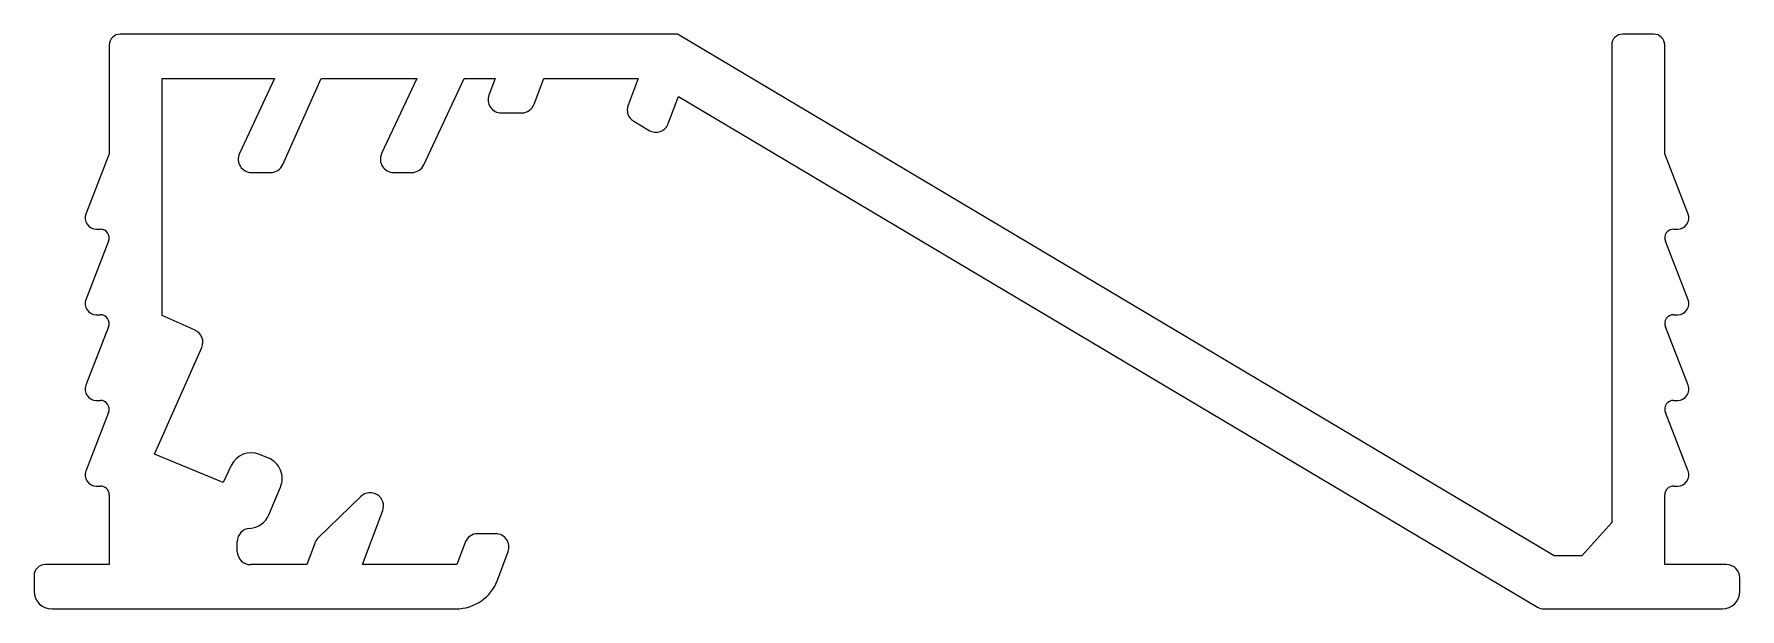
# Model space of a CAD drawing. Extents: x 592.8 to 631.4, y 350.6 to 363.6.
import ezdxf

# ---------------------------------------------------------------- set-up
doc = ezdxf.new("R2010")
doc.units = 0
doc.layers.get('0').update_dxf_attribs({"linetype": 'CONTINUOUS'})

msp = doc.modelspace()

# ---------------------------------------------------------------- linework, layer by layer
for p, q in [((594.494, 363.374), (594.494, 360.914)), ((607.354, 363.624), (594.744, 363.624)), ((627.201, 351.824), (607.354, 363.624)), ((628.504, 363.374), (628.504, 352.574)), ((629.454, 363.624), (628.754, 363.624)), ((629.704, 360.914), (629.704, 363.374)), ((595.694, 362.624), (598.237, 362.624)), ((595.696, 357.259), (595.694, 362.624)), ((598.237, 362.624), (597.443, 360.921)), ((598.424, 360.673), (599.289, 362.624)), ((599.289, 362.624), (601.454, 362.624)), ((601.454, 362.624), (600.66, 360.921)), ((601.614, 360.668), (602.526, 362.624)), ((602.526, 362.624), (603.229, 362.624)), ((603.229, 362.624), (603.089, 362.247)), ((604.111, 362.038), (604.329, 362.624)), ((604.329, 362.624), (606.464, 362.624)), ((606.464, 362.624), (606.237, 362.015)), ((607.149, 361.599), (607.379, 362.216)), ((607.379, 362.216), (626.826, 350.659)), ((603.37, 361.843), (603.83, 361.843)), ((606.366, 361.652), (606.716, 361.446)), ((594.494, 360.914), (593.968, 359.554)), ((630.231, 359.554), (629.704, 360.914)), ((597.715, 360.494), (598.149, 360.494)), ((600.932, 360.494), (601.342, 360.494)), ((594.201, 359.214), (594.294, 359.214)), ((629.904, 359.214), (629.997, 359.214)), ((594.481, 358.942), (593.968, 357.617)), ((630.231, 357.617), (629.718, 358.942)), ((594.201, 357.277), (594.294, 357.277)), ((596.436, 356.93), (595.696, 357.259)), ((629.904, 357.277), (629.997, 357.277)), ((594.481, 357.005), (593.968, 355.68)), ((630.231, 355.68), (629.718, 357.005)), ((595.518, 354.12), (596.589, 356.535)), ((594.201, 355.339), (594.294, 355.339)), ((629.904, 355.339), (629.997, 355.339)), ((594.481, 355.067), (593.968, 353.742)), ((630.231, 353.742), (629.718, 355.067)), ((597.077, 353.481), (595.518, 354.12)), ((598.098, 354.035), (597.899, 354.116)), ((597.256, 353.865), (597.077, 353.481)), ((594.201, 353.402), (594.294, 353.402)), ((598.108, 352.751), (598.37, 353.38)), ((629.904, 353.402), (629.997, 353.402)), ((594.494, 353.202), (594.494, 351.624)), ((600.191, 353.163), (599.23, 352.24)), ((629.704, 351.624), (629.704, 353.202)), ((600.229, 351.624), (600.684, 352.847)), ((628.504, 352.574), (627.824, 351.824)), ((597.394, 351.924), (597.394, 352.145)), ((599.156, 352.128), (598.968, 351.624)), ((602.551, 352.128), (602.363, 351.624)), ((603.243, 352.324), (602.832, 352.324)), ((603.284, 351.274), (603.525, 351.919)), ((627.824, 351.824), (627.201, 351.824)), ((592.794, 351.374), (592.794, 351.024)), ((594.494, 351.624), (593.044, 351.624)), ((598.968, 351.624), (597.694, 351.624)), ((602.363, 351.624), (600.229, 351.624)), ((631.104, 351.624), (629.704, 351.624)), ((631.404, 351.024), (631.404, 351.324)), ((593.194, 350.624), (602.347, 350.624)), ((626.954, 350.624), (631.004, 350.624))]:
    msp.add_line(p, q)
for centre, radius, start, end in [((594.744, 363.374), 0.25, 90, 180), ((628.754, 363.374), 0.25, 90, 180), ((629.454, 363.374), 0.25, 0, 90), ((603.37, 362.143), 0.3, 159.5548, 270), ((603.83, 362.143), 0.3, 270, 339.5548), ((606.518, 361.91), 0.3, 159.5548, 239.5345), ((606.868, 361.704), 0.3, 239.5345, 339.5548), ((597.715, 360.794), 0.3, 155, 270), ((598.149, 360.794), 0.3, 270, 336.088), ((600.932, 360.794), 0.3, 155, 270), ((601.342, 360.794), 0.3, 270, 335), ((594.201, 359.464), 0.25, 158.8369, 270), ((629.997, 359.464), 0.25, 270, 21.1631), ((594.294, 359.014), 0.2, 338.8369, 90), ((629.904, 359.014), 0.2, 90, 201.1631), ((594.201, 357.527), 0.25, 158.8369, 270), ((629.997, 357.527), 0.25, 270, 21.1631), ((594.294, 357.077), 0.2, 338.8369, 90), ((629.904, 357.077), 0.2, 90, 201.1631), ((596.314, 356.656), 0.3, 336.088, 66.088), ((594.201, 355.589), 0.25, 158.8369, 270), ((629.997, 355.589), 0.25, 270, 21.1631), ((594.294, 355.139), 0.2, 338.8369, 90), ((629.904, 355.139), 0.2, 90, 201.1631), ((597.709, 353.654), 0.5, 67.7358, 155), ((594.201, 353.652), 0.25, 158.8369, 270), ((597.909, 353.572), 0.5, 337.3557, 67.7358), ((629.997, 353.652), 0.25, 270, 21.1631), ((594.294, 353.202), 0.2, 0, 90), ((629.904, 353.202), 0.2, 90, 180), ((600.403, 352.951), 0.3, 339.5548, 135), ((597.647, 352.944), 0.5, 273.3903, 337.3557), ((597.694, 352.145), 0.3, 93.3903, 180), ((599.437, 352.024), 0.3, 133.8366, 159.5548), ((602.832, 352.024), 0.3, 90, 159.5548), ((603.243, 352.024), 0.3, 339.5548, 90), ((597.694, 351.924), 0.3, 180, 270), ((593.044, 351.374), 0.25, 90, 180), ((631.104, 351.324), 0.3, 0, 90), ((593.194, 351.024), 0.4, 180, 270), ((602.347, 351.624), 1, 270, 339.5548), ((631.004, 351.024), 0.4, 270, 360), ((626.954, 350.874), 0.25, 239.2784, 270)]:
    msp.add_arc(centre, radius, start, end)

doc.saveas('drawing.dxf')
